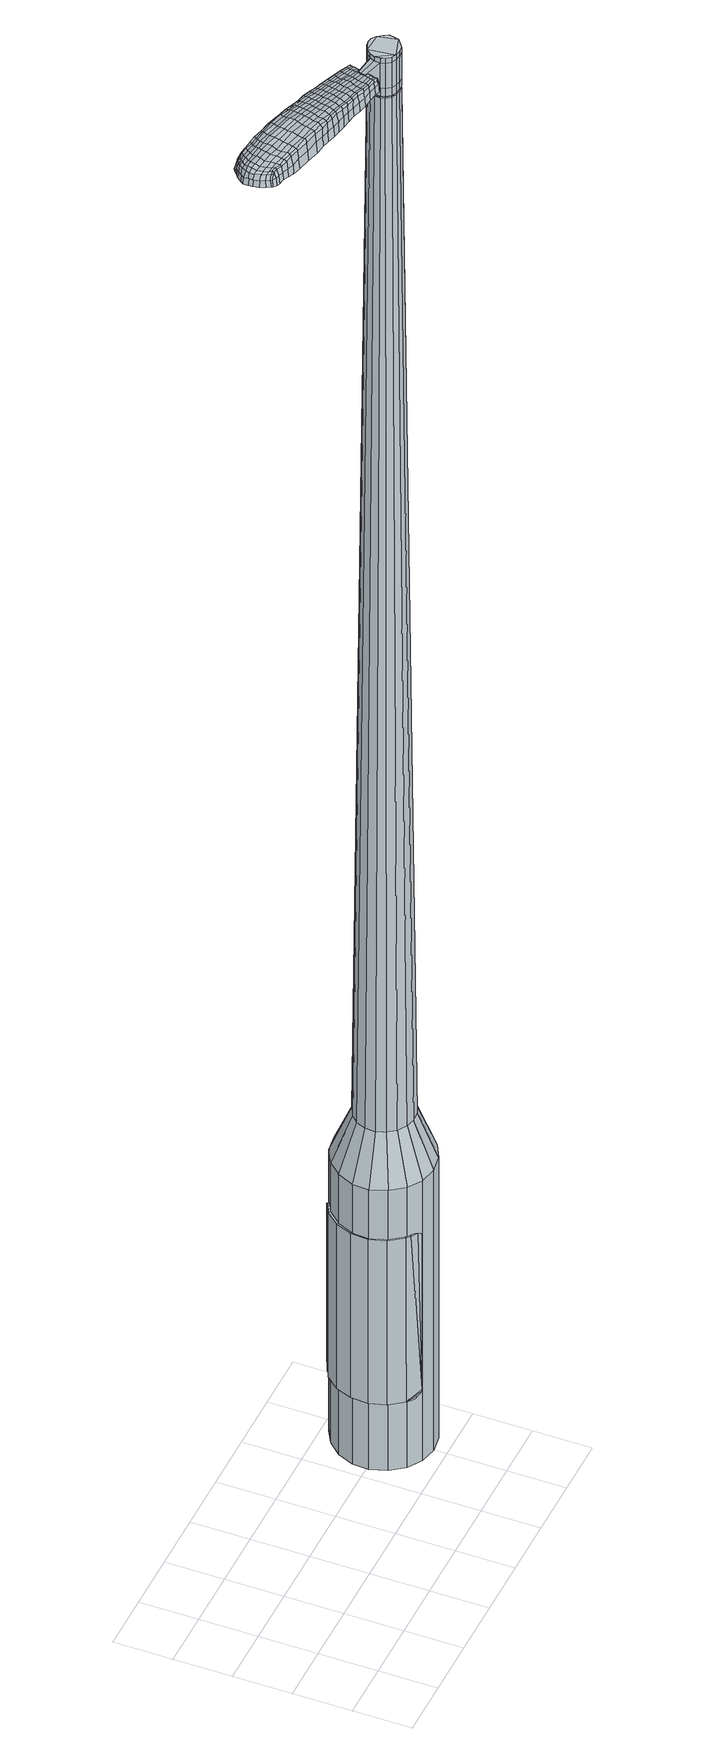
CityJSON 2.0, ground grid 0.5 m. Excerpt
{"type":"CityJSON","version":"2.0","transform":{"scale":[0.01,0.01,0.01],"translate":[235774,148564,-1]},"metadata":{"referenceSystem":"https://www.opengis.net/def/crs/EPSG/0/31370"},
"CityObjects":{
"object1":{"type":"GenericCityObject","attributes":{"cluster":4,"mean_distance_to_centroid":0.217,"new_centroid_x":235776.54,"new_centroid_y":148565.05,"mean_distance_to_camera":10.6,"H1":11.4,"H2":10.86,"Z_final":111.52,"cluster2":-1,"proj_x":235777.53,"proj_y":148560.62,"id_line":62617,"bearing_l":257.37,"distance":4.53,"orientation":"right","G_obj":167.37},"geometry":[{"type":"MultiSurface","lod":"2","boundaries":[[[0,1,2,3]],[[1,4,5,2]],[[4,6,7,5]],[[6,8,9,7]],[[8,10,11,9]],[[10,12,13,11]],[[12,14,15,13]],[[14,16,17,15]],[[16,18,19,17]],[[18,20,21,19]],[[20,22,23,21]],[[22,24,25,23]],[[24,26,27,25]],[[26,28,29,27]],[[28,30,31,29]],[[30,32,33,31]],[[32,34,35,33]],[[34,0,3,35]],[[36,37,38,39]],[[38,40,41,42]],[[41,43,42]],[[42,44,45,46]],[[45,47,46]],[[46,48,49,50]],[[49,51,50]],[[42,46,50,38]],[[50,52,39,38]],[[53,36,39]],[[2,5,7,35]],[[7,9,11,15]],[[11,13,15]],[[15,17,19,23]],[[19,21,23]],[[23,25,27,31]],[[27,29,31]],[[15,23,31,7]],[[31,33,35,7]],[[3,2,35]],[[1,0,54,55]],[[0,34,56,54]],[[34,32,57,56]],[[32,30,58,57]],[[30,28,59,58]],[[28,26,60,59]],[[26,24,61,60]],[[24,22,62,61]],[[22,20,63,62]],[[20,18,64,63]],[[18,16,65,64]],[[16,14,66,65]],[[14,12,67,66]],[[12,10,68,67]],[[10,8,69,68]],[[8,6,70,69]],[[6,4,71,70]],[[4,1,55,71]],[[55,54,72,73]],[[54,56,74,72]],[[56,57,75,74]],[[57,58,76,75]],[[58,59,77,76]],[[59,60,78,77]],[[60,61,79,78]],[[61,62,80,79]],[[62,63,81,80]],[[63,64,82,81]],[[64,65,83,82]],[[65,66,84,83]],[[66,67,85,84]],[[67,68,86,85]],[[68,69,87,86]],[[69,70,88,87]],[[70,71,89,88]],[[71,55,73,89]],[[90,91,92,73]],[[93,94,91,90]],[[95,96,94,93]],[[97,98,96,95]],[[77,99,98,97]],[[78,100,99,77]],[[101,102,100,78]],[[80,103,102,101]],[[104,105,103,80]],[[82,106,105,104]],[[107,108,106,82]],[[84,109,108,107]],[[85,110,109,84]],[[111,112,110,85]],[[113,114,112,111]],[[115,116,114,113]],[[117,118,116,115]],[[73,92,118,117]],[[119,120,121,122]],[[123,119,122,124]],[[125,123,124,126]],[[127,125,126,128]],[[129,127,128,130]],[[131,129,130,132]],[[133,131,132,134]],[[135,133,134,136]],[[137,135,136,138]],[[139,137,138,140]],[[141,139,140,142]],[[143,141,142,144]],[[145,143,144,146]],[[147,145,146,148]],[[149,147,148,150]],[[151,149,150,152]],[[72,90,73]],[[72,74,93,90]],[[74,75,95,93]],[[75,76,97,95]],[[76,77,97]],[[79,101,78]],[[79,80,101]],[[81,104,80]],[[81,82,104]],[[83,107,82]],[[83,84,107]],[[86,111,85]],[[86,87,113,111]],[[87,88,115,113]],[[88,89,117,115]],[[89,73,117]],[[153,92,91]],[[154,118,92]],[[154,155,116,118]],[[155,156,114,116]],[[156,157,112,114]],[[157,110,112]],[[158,108,109]],[[158,106,108]],[[159,105,106]],[[159,103,105]],[[160,102,103]],[[160,100,102]],[[161,98,99]],[[161,162,96,98]],[[162,163,94,96]],[[163,153,91,94]],[[39,52,151,164]],[[92,153,165,152]],[[53,39,164,120]],[[153,163,121,165]],[[36,53,120,119]],[[163,162,122,121]],[[37,36,119,123]],[[162,161,124,122]],[[38,37,123,125]],[[161,99,126,124]],[[40,38,125,127]],[[99,100,128,126]],[[41,40,127,129]],[[100,160,130,128]],[[43,41,129,131]],[[160,103,132,130]],[[42,43,131,133]],[[103,159,134,132]],[[44,42,133,135]],[[159,106,136,134]],[[45,44,135,137]],[[106,158,138,136]],[[47,45,137,139]],[[158,109,140,138]],[[46,47,139,141]],[[109,110,142,140]],[[48,46,141,143]],[[110,157,144,142]],[[49,48,143,145]],[[157,156,146,144]],[[51,49,145,147]],[[156,155,148,146]],[[50,51,147,149]],[[155,154,150,148]],[[52,50,149,151]],[[154,92,152,150]],[[151,152,166,167]],[[152,165,168,166]],[[165,121,169,168]],[[121,120,170,169]],[[120,164,171,170]],[[164,151,167,171]],[[172,173,174,175]],[[176,172,175,177]],[[172,176,178,179]],[[173,172,179,180]],[[181,182,183,184]],[[185,181,184,186]],[[181,185,187,188]],[[182,181,188,189]],[[190,191,192,193]],[[194,190,193,195]],[[190,194,196,197]],[[191,190,197,198]],[[199,200,201,202]],[[203,199,202,204]],[[199,203,205,206]],[[200,199,206,207]],[[208,209,210,211]],[[212,208,211,213]],[[208,212,214,215]],[[209,208,215,216]],[[217,218,219,220]],[[221,217,220,222]],[[217,221,223,224]],[[218,217,224,225]],[[226,227,228,229]],[[218,226,229,219]],[[226,218,225,230]],[[227,226,230,231]],[[232,233,234,235]],[[227,232,235,228]],[[232,227,231,236]],[[233,232,236,237]],[[238,176,177,239]],[[233,238,239,234]],[[238,233,237,240]],[[176,238,240,178]],[[241,242,243,244]],[[245,241,244,246]],[[241,245,247,248]],[[242,241,248,249]],[[250,251,252,253]],[[242,250,253,243]],[[250,242,249,254]],[[251,250,254,255]],[[256,257,258,259]],[[251,256,259,252]],[[256,251,255,260]],[[257,256,260,261]],[[262,263,264,265]],[[257,262,265,258]],[[262,257,261,266]],[[263,262,266,267]],[[268,173,180,269]],[[263,268,269,264]],[[268,263,267,270]],[[173,268,270,174]],[[271,272,273,274]],[[275,271,274,276]],[[271,275,277,278]],[[272,271,278,279]],[[280,281,282,283]],[[272,280,283,273]],[[280,272,279,284]],[[281,280,284,285]],[[286,287,288,289]],[[281,286,289,282]],[[286,281,285,290]],[[287,286,290,291]],[[292,185,186,293]],[[287,292,293,288]],[[292,287,291,294]],[[185,292,294,187]],[[295,296,297,298]],[[299,295,298,300]],[[295,299,301,302]],[[296,295,302,303]],[[304,305,306,307]],[[296,304,307,297]],[[304,296,303,308]],[[305,304,308,309]],[[310,311,312,313]],[[305,310,313,306]],[[310,305,309,314]],[[311,310,314,315]],[[316,317,318,319]],[[311,316,319,312]],[[316,311,315,320]],[[317,316,320,321]],[[322,182,189,323]],[[317,322,323,318]],[[322,317,321,324]],[[182,322,324,183]],[[325,211,210,326]],[[327,325,326,328]],[[325,327,329,330]],[[211,325,330,213]],[[331,327,328,332]],[[333,331,332,334]],[[331,333,335,336]],[[327,331,336,329]],[[337,333,334,338]],[[339,337,338,340]],[[337,339,341,342]],[[333,337,342,335]],[[343,339,340,344]],[[345,343,344,346]],[[343,345,347,348]],[[339,343,348,341]],[[349,345,346,350]],[[200,349,350,201]],[[349,200,207,351]],[[345,349,351,347]],[[352,353,198,197]],[[354,352,197,196]],[[352,354,355,356]],[[353,352,356,357]],[[358,359,357,356]],[[360,358,356,355]],[[358,360,361,362]],[[359,358,362,363]],[[364,365,363,362]],[[366,364,362,361]],[[364,366,367,368]],[[365,364,368,369]],[[370,371,369,368]],[[372,370,368,367]],[[370,372,205,203]],[[371,370,203,204]],[[373,374,375,376]],[[275,373,376,277]],[[373,275,276,377]],[[374,373,377,378]],[[379,194,195,380]],[[374,379,380,375]],[[379,374,378,381]],[[194,379,381,196]],[[382,383,384,385]],[[221,382,385,223]],[[382,221,222,386]],[[383,382,386,387]],[[388,389,390,391]],[[383,388,391,384]],[[388,383,387,392]],[[389,388,392,393]],[[394,191,198,395]],[[389,394,395,390]],[[394,389,393,396]],[[191,394,396,192]],[[397,398,399,400]],[[179,397,400,180]],[[397,179,178,401]],[[398,397,401,402]],[[403,404,405,406]],[[398,403,406,399]],[[403,398,402,407]],[[404,403,407,408]],[[409,202,201,410]],[[404,409,410,405]],[[409,404,408,411]],[[202,409,411,204]],[[412,413,414,415]],[[184,412,415,186]],[[412,184,183,416]],[[413,412,416,417]],[[418,206,205,419]],[[413,418,419,414]],[[418,413,417,420]],[[206,418,420,207]],[[421,422,423,424]],[[299,421,424,301]],[[421,299,300,425]],[[422,421,425,426]],[[427,212,213,428]],[[422,427,428,423]],[[427,422,426,429]],[[212,427,429,214]],[[430,431,432,433]],[[245,430,433,247]],[[430,245,246,434]],[[431,430,434,435]],[[436,437,438,439]],[[431,436,439,432]],[[436,431,435,440]],[[437,436,440,441]],[[442,209,216,443]],[[437,442,443,438]],[[442,437,441,444]],[[209,442,444,210]],[[445,446,435,434]],[[244,445,434,246]],[[445,244,243,447]],[[446,445,447,448]],[[449,450,441,440]],[[446,449,440,435]],[[449,446,448,451]],[[450,449,451,452]],[[453,326,210,444]],[[450,453,444,441]],[[453,450,452,454]],[[326,453,454,328]],[[455,456,457,458]],[[302,455,458,303]],[[455,302,301,424]],[[456,455,424,423]],[[459,330,329,460]],[[456,459,460,457]],[[459,456,423,428]],[[330,459,428,213]],[[461,462,448,447]],[[253,461,447,243]],[[461,253,252,463]],[[462,461,463,464]],[[465,466,452,451]],[[462,465,451,448]],[[465,462,464,467]],[[466,465,467,468]],[[469,332,328,454]],[[466,469,454,452]],[[469,466,468,470]],[[332,469,470,334]],[[471,472,473,474]],[[308,471,474,309]],[[471,308,303,458]],[[472,471,458,457]],[[475,336,335,476]],[[472,475,476,473]],[[475,472,457,460]],[[336,475,460,329]],[[477,478,464,463]],[[259,477,463,252]],[[477,259,258,479]],[[478,477,479,480]],[[481,482,468,467]],[[478,481,467,464]],[[481,478,480,483]],[[482,481,483,484]],[[485,338,334,470]],[[482,485,470,468]],[[485,482,484,486]],[[338,485,486,340]],[[487,488,489,490]],[[314,487,490,315]],[[487,314,309,474]],[[488,487,474,473]],[[491,342,341,492]],[[488,491,492,489]],[[491,488,473,476]],[[342,491,476,335]],[[493,494,480,479]],[[265,493,479,258]],[[493,265,264,495]],[[494,493,495,496]],[[497,498,484,483]],[[494,497,483,480]],[[497,494,496,499]],[[498,497,499,500]],[[501,344,340,486]],[[498,501,486,484]],[[501,498,500,502]],[[344,501,502,346]],[[503,504,505,506]],[[320,503,506,321]],[[503,320,315,490]],[[504,503,490,489]],[[507,348,347,508]],[[504,507,508,505]],[[507,504,489,492]],[[348,507,492,341]],[[509,510,496,495]],[[269,509,495,264]],[[509,269,180,400]],[[510,509,400,399]],[[511,512,500,499]],[[510,511,499,496]],[[511,510,399,406]],[[512,511,406,405]],[[513,350,346,502]],[[512,513,502,500]],[[513,512,405,410]],[[350,513,410,201]],[[514,515,417,416]],[[324,514,416,183]],[[514,324,321,506]],[[515,514,506,505]],[[516,351,207,420]],[[515,516,420,417]],[[516,515,505,508]],[[351,516,508,347]],[[517,518,378,377]],[[274,517,377,276]],[[517,274,273,519]],[[518,517,519,520]],[[521,354,196,381]],[[518,521,381,378]],[[521,518,520,522]],[[354,521,522,355]],[[523,524,525,526]],[[224,523,526,225]],[[523,224,223,385]],[[524,523,385,384]],[[527,528,529,530]],[[524,527,530,525]],[[527,524,384,391]],[[528,527,391,390]],[[531,353,357,532]],[[528,531,532,529]],[[531,528,390,395]],[[353,531,395,198]],[[533,534,520,519]],[[283,533,519,273]],[[533,283,282,535]],[[534,533,535,536]],[[537,360,355,522]],[[534,537,522,520]],[[537,534,536,538]],[[360,537,538,361]],[[539,540,541,542]],[[230,539,542,231]],[[539,230,225,526]],[[540,539,526,525]],[[543,544,545,546]],[[540,543,546,541]],[[543,540,525,530]],[[544,543,530,529]],[[547,359,363,548]],[[544,547,548,545]],[[547,544,529,532]],[[359,547,532,357]],[[549,550,536,535]],[[289,549,535,282]],[[549,289,288,551]],[[550,549,551,552]],[[553,366,361,538]],[[550,553,538,536]],[[553,550,552,554]],[[366,553,554,367]],[[555,556,557,558]],[[236,555,558,237]],[[555,236,231,542]],[[556,555,542,541]],[[559,560,561,562]],[[556,559,562,557]],[[559,556,541,546]],[[560,559,546,545]],[[563,365,369,564]],[[560,563,564,561]],[[563,560,545,548]],[[365,563,548,363]],[[565,566,552,551]],[[293,565,551,288]],[[565,293,186,415]],[[566,565,415,414]],[[567,372,367,554]],[[566,567,554,552]],[[567,566,414,419]],[[372,567,419,205]],[[568,569,402,401]],[[240,568,401,178]],[[568,240,237,558]],[[569,568,558,557]],[[570,571,408,407]],[[569,570,407,402]],[[570,569,557,562]],[[571,570,562,561]],[[572,371,204,411]],[[571,572,411,408]],[[572,571,561,564]],[[371,572,564,369]],[[573,574,575,576]],[[576,575,577,578]],[[579,577,575,580]],[[580,575,574,581]],[[582,583,584,585]],[[585,584,586,587]],[[588,586,584,589]],[[589,584,583,590]],[[591,592,593,594]],[[594,593,595,596]],[[597,595,593,598]],[[598,593,592,599]],[[600,601,602,603]],[[603,602,604,605]],[[606,604,602,607]],[[607,602,601,608]],[[609,610,611,612]],[[612,611,613,614]],[[615,613,611,616]],[[616,611,610,617]],[[618,619,620,621]],[[621,620,622,623]],[[624,622,620,625]],[[625,620,619,626]],[[627,628,629,630]],[[630,629,619,618]],[[626,619,629,631]],[[631,629,628,632]],[[633,634,635,636]],[[636,635,628,627]],[[632,628,635,637]],[[637,635,634,638]],[[578,577,639,640]],[[640,639,634,633]],[[638,634,639,641]],[[641,639,577,579]],[[642,643,644,645]],[[645,644,646,647]],[[648,646,644,649]],[[649,644,643,650]],[[651,652,653,654]],[[654,653,643,642]],[[650,643,653,655]],[[655,653,652,656]],[[657,658,659,660]],[[660,659,652,651]],[[656,652,659,661]],[[661,659,658,662]],[[663,664,665,666]],[[666,665,658,657]],[[662,658,665,667]],[[667,665,664,668]],[[581,574,669,670]],[[670,669,664,663]],[[668,664,669,671]],[[671,669,574,573]],[[672,673,674,675]],[[675,674,676,677]],[[678,676,674,679]],[[679,674,673,680]],[[681,682,683,684]],[[684,683,673,672]],[[680,673,683,685]],[[685,683,682,686]],[[687,688,689,690]],[[690,689,682,681]],[[686,682,689,691]],[[691,689,688,692]],[[587,586,693,694]],[[694,693,688,687]],[[692,688,693,695]],[[695,693,586,588]],[[696,697,698,699]],[[699,698,700,701]],[[702,700,698,703]],[[703,698,697,704]],[[705,706,707,708]],[[708,707,697,696]],[[704,697,707,709]],[[709,707,706,710]],[[711,712,713,714]],[[714,713,706,705]],[[710,706,713,715]],[[715,713,712,716]],[[717,718,719,720]],[[720,719,712,711]],[[716,712,719,721]],[[721,719,718,722]],[[590,583,723,724]],[[724,723,718,717]],[[722,718,723,725]],[[725,723,583,582]],[[609,612,726,727]],[[727,726,728,729]],[[730,728,726,170]],[[170,726,612,614]],[[729,728,731,732]],[[732,731,733,734]],[[735,733,731,736]],[[736,731,728,730]],[[734,733,737,738]],[[738,737,739,740]],[[741,739,737,742]],[[742,737,733,735]],[[740,739,743,744]],[[744,743,745,746]],[[747,745,743,748]],[[748,743,739,741]],[[746,745,749,750]],[[750,749,601,600]],[[608,601,749,751]],[[751,749,745,747]],[[599,752,753,598]],[[598,753,754,597]],[[755,754,753,756]],[[756,753,752,757]],[[757,758,759,756]],[[756,759,760,755]],[[761,760,759,762]],[[762,759,758,763]],[[763,764,765,762]],[[762,765,766,761]],[[767,766,765,768]],[[768,765,764,769]],[[769,770,771,768]],[[768,771,772,767]],[[606,772,771,604]],[[604,771,770,605]],[[773,774,775,776]],[[776,775,676,678]],[[677,676,775,777]],[[777,775,774,778]],[[596,595,779,780]],[[780,779,774,773]],[[778,774,779,781]],[[781,779,595,597]],[[782,783,784,785]],[[785,784,622,624]],[[623,622,784,786]],[[786,784,783,787]],[[788,789,790,791]],[[791,790,783,782]],[[787,783,790,792]],[[792,790,789,793]],[[599,592,794,795]],[[795,794,789,788]],[[793,789,794,796]],[[796,794,592,591]],[[797,798,799,800]],[[800,799,580,581]],[[579,580,799,801]],[[801,799,798,802]],[[803,804,805,806]],[[806,805,798,797]],[[802,798,805,807]],[[807,805,804,808]],[[600,603,809,810]],[[810,809,804,803]],[[808,804,809,811]],[[811,809,603,605]],[[812,813,814,815]],[[815,814,585,587]],[[582,585,814,816]],[[816,814,813,817]],[[606,607,818,819]],[[819,818,813,812]],[[817,813,818,820]],[[820,818,607,608]],[[821,822,823,824]],[[824,823,700,702]],[[701,700,823,825]],[[825,823,822,826]],[[614,613,827,828]],[[828,827,822,821]],[[826,822,827,829]],[[829,827,613,615]],[[830,831,832]],[[832,831,646,648]],[[647,646,831,833]],[[833,831,830,834]],[[835,836,837,838]],[[838,837,830,832]],[[834,830,837,839]],[[839,837,836,840]],[[617,610,841,842]],[[842,841,836,835]],[[840,836,841,843]],[[843,841,610,609]],[[834,844,845,833]],[[833,845,645,647]],[[642,645,845,846]],[[846,845,844,847]],[[840,848,849,839]],[[839,849,844,834]],[[847,844,849,850]],[[850,849,848,851]],[[609,727,852,843]],[[843,852,848,840]],[[851,848,852,853]],[[853,852,727,729]],[[854,855,856,857]],[[857,856,703,704]],[[702,703,856,824]],[[824,856,855,821]],[[730,170,858,859]],[[859,858,855,854]],[[821,855,858,828]],[[828,858,170,614]],[[847,860,861,846]],[[846,861,654,642]],[[651,654,861,862]],[[862,861,860,863]],[[851,864,865,850]],[[850,865,860,847]],[[863,860,865,866]],[[866,865,864,867]],[[729,732,868,853]],[[853,868,864,851]],[[867,864,868,869]],[[869,868,732,734]],[[870,871,872,873]],[[873,872,709,710]],[[704,709,872,857]],[[857,872,871,854]],[[735,736,874,875]],[[875,874,871,870]],[[854,871,874,859]],[[859,874,736,730]],[[863,876,877,862]],[[862,877,660,651]],[[657,660,877,878]],[[878,877,876,879]],[[867,880,881,866]],[[866,881,876,863]],[[879,876,881,882]],[[882,881,880,883]],[[734,738,884,869]],[[869,884,880,867]],[[883,880,884,885]],[[885,884,738,740]],[[886,887,888,889]],[[889,888,715,716]],[[710,715,888,873]],[[873,888,887,870]],[[741,742,890,891]],[[891,890,887,886]],[[870,887,890,875]],[[875,890,742,735]],[[879,892,893,878]],[[878,893,666,657]],[[663,666,893,894]],[[894,893,892,895]],[[883,896,897,882]],[[882,897,892,879]],[[895,892,897,898]],[[898,897,896,899]],[[740,744,900,885]],[[885,900,896,883]],[[899,896,900,901]],[[901,900,744,746]],[[902,903,904,905]],[[905,904,721,722]],[[716,721,904,889]],[[889,904,903,886]],[[747,748,906,907]],[[907,906,903,902]],[[886,903,906,891]],[[891,906,748,741]],[[895,908,909,894]],[[894,909,670,663]],[[581,670,909,800]],[[800,909,908,797]],[[899,910,911,898]],[[898,911,908,895]],[[797,908,911,806]],[[806,911,910,803]],[[746,750,912,901]],[[901,912,910,899]],[[803,910,912,810]],[[810,912,750,600]],[[817,913,914,816]],[[816,914,725,582]],[[722,725,914,905]],[[905,914,913,902]],[[608,751,915,820]],[[820,915,913,817]],[[902,913,915,907]],[[907,915,751,747]],[[778,916,917,777]],[[777,917,675,677]],[[672,675,917,918]],[[918,917,916,919]],[[597,754,920,781]],[[781,920,916,778]],[[919,916,920,921]],[[921,920,754,755]],[[922,923,924,925]],[[925,924,625,626]],[[624,625,924,785]],[[785,924,923,782]],[[926,927,928,929]],[[929,928,923,922]],[[782,923,928,791]],[[791,928,927,788]],[[757,752,930,931]],[[931,930,927,926]],[[788,927,930,795]],[[795,930,752,599]],[[919,932,933,918]],[[918,933,684,672]],[[681,684,933,934]],[[934,933,932,935]],[[755,760,936,921]],[[921,936,932,919]],[[935,932,936,937]],[[937,936,760,761]],[[938,939,940,941]],[[941,940,631,632]],[[626,631,940,925]],[[925,940,939,922]],[[942,943,944,945]],[[945,944,939,938]],[[922,939,944,929]],[[929,944,943,926]],[[763,758,946,947]],[[947,946,943,942]],[[926,943,946,931]],[[931,946,758,757]],[[935,948,949,934]],[[934,949,690,681]],[[687,690,949,950]],[[950,949,948,951]],[[761,766,952,937]],[[937,952,948,935]],[[951,948,952,953]],[[953,952,766,767]],[[954,955,956,957]],[[957,956,637,638]],[[632,637,956,941]],[[941,956,955,938]],[[958,959,960,961]],[[961,960,955,954]],[[938,955,960,945]],[[945,960,959,942]],[[769,764,962,963]],[[963,962,959,958]],[[942,959,962,947]],[[947,962,764,763]],[[951,964,965,950]],[[950,965,694,687]],[[587,694,965,815]],[[815,965,964,812]],[[767,772,966,953]],[[953,966,964,951]],[[812,964,966,819]],[[819,966,772,606]],[[802,967,968,801]],[[801,968,641,579]],[[638,641,968,957]],[[957,968,967,954]],[[808,969,970,807]],[[807,970,967,802]],[[954,967,970,961]],[[961,970,969,958]],[[605,770,971,811]],[[811,971,969,808]],[[958,969,971,963]],[[963,971,770,769]],[[573,576,175,174]],[[576,578,177,175]],[[588,589,188,187]],[[589,590,189,188]],[[591,594,193,192]],[[594,596,195,193]],[[615,616,215,214]],[[616,617,216,215]],[[618,621,220,219]],[[621,623,222,220]],[[627,630,229,228]],[[630,618,219,229]],[[633,636,235,234]],[[636,627,228,235]],[[578,640,239,177]],[[640,633,234,239]],[[648,649,248,247]],[[649,650,249,248]],[[650,655,254,249]],[[655,656,255,254]],[[656,661,260,255]],[[661,662,261,260]],[[662,667,266,261]],[[667,668,267,266]],[[668,671,270,267]],[[671,573,174,270]],[[678,679,278,277]],[[679,680,279,278]],[[680,685,284,279]],[[685,686,285,284]],[[686,691,290,285]],[[691,692,291,290]],[[692,695,294,291]],[[695,588,187,294]],[[696,699,298,297]],[[699,701,300,298]],[[705,708,307,306]],[[708,696,297,307]],[[711,714,313,312]],[[714,705,306,313]],[[717,720,319,318]],[[720,711,312,319]],[[590,724,323,189]],[[724,717,318,323]],[[773,776,376,375]],[[776,678,277,376]],[[596,780,380,195]],[[780,773,375,380]],[[623,786,386,222]],[[786,787,387,386]],[[787,792,392,387]],[[792,793,393,392]],[[793,796,396,393]],[[796,591,192,396]],[[701,825,425,300]],[[825,826,426,425]],[[826,829,429,426]],[[829,615,214,429]],[[832,433,432]],[[832,648,247,433]],[[835,838,439,438]],[[838,832,432,439]],[[617,842,443,216]],[[842,835,438,443]],[[972,973,974,975]],[[976,977,975,974]],[[978,979,980,981]],[[982,983,984,985]],[[973,986,987,974]],[[988,976,974,987]],[[989,978,981,990]],[[991,992,983,982]],[[986,993,994,987]],[[994,995,988,987]],[[996,989,990,997]],[[998,992,991,999]],[[993,1000,1001,994]],[[1001,1002,995,994]],[[1003,996,997,1004]],[[1005,998,999,1006]],[[1007,1008,1009,1010]],[[1011,1012,1008,1007]],[[1011,1013,1014,1012]],[[1013,1015,1016,1014]],[[1017,1018,1019,1020]],[[1021,1022,1018,1017]],[[1023,1024,1022,1021]],[[1025,1026,1024,1023]],[[1020,1009,1008,1017]],[[1017,1008,1012,1021]],[[1012,1014,1023,1021]],[[1014,1016,1025,1023]],[[981,980,977,976]],[[990,981,976,988]],[[995,997,990,988]],[[1002,1004,997,995]],[[982,985,979,978]],[[991,982,978,989]],[[999,991,989,996]],[[1006,999,996,1003]],[[983,1007,1010,984]],[[992,1011,1007,983]],[[1013,1011,992,998]],[[1015,1013,998,1005]],[[1027,1028,1029,1030]],[[1029,1031,1032,1033]],[[1029,1033,1034,1035]],[[1029,1035,1030]],[[1036,1027,1030,1037]],[[1038,1037,1030,1039]],[[1040,1039,1030]],[[1041,1029,1028,1042]],[[1043,1041,1042,1044]],[[1045,1043,1044,1046]],[[1047,1045,1046,1048]],[[1049,1047,1048,1050]],[[1050,1051,1052,1053]],[[1050,1053,1054,1055]],[[1050,1055,1056,1057]],[[1056,1058,1059,1060]],[[1056,1060,1061,1062]],[[1056,1062,1057]],[[1050,1057,1049]],[[1063,1064,1028,1027]],[[1065,1066,1031,1029]],[[1067,1068,1040,1030]],[[1064,1069,1042,1028]],[[1070,1065,1029,1041]],[[1069,1071,1044,1042]],[[1072,1070,1041,1043]],[[1071,1073,1046,1044]],[[1074,1072,1043,1045]],[[1073,1075,1048,1046]],[[1076,1074,1045,1047]],[[1075,1077,1050,1048]],[[1078,1076,1047,1049]],[[1077,1079,1051,1050]],[[1080,1081,1058,1056]],[[1082,1078,1049,1057]],[[1052,1051,1079,1083]],[[1053,1052,1083,1084]],[[1054,1053,1084,1085]],[[1055,1054,1085,1086]],[[1056,1055,1086,1080]],[[1087,1063,1027,1036]],[[1088,1087,1036,1037]],[[1089,1088,1037,1038]],[[1090,1089,1038,1039]],[[1068,1090,1039,1040]],[[1032,1031,1066,1091]],[[1059,1058,1081,1092]],[[1033,1032,1091,1093]],[[1034,1033,1093,1094]],[[1035,1034,1094,1095]],[[1030,1035,1095,1067]],[[1060,1059,1092,1096]],[[1061,1060,1096,1097]],[[1062,1061,1097,1098]],[[1057,1062,1098,1082]]]}]}
},
"vertices":[
[211,112,384],[217,126,384],[217,126,96],[211,112,96],[227,137,384],[227,137,96],[240,144,384],[240,144,96],[254,146,384],[254,146,96],[269,142,384],[269,142,96],[281,134,384],[281,134,96],[290,123,384],[290,123,96],[294,109,384],[294,109,96],[294,94,384],[294,94,96],[288,80,384],[288,80,96],[278,70,384],[278,70,96],[265,63,384],[265,63,96],[250,61,384],[250,61,96],[236,64,384],[236,64,96],[224,72,384],[224,72,96],[215,84,384],[215,84,96],[210,98,384],[210,98,96],[240,97,1524],[243,93,1524],[247,91,1524],[239,106,1524],[252,90,1524],[256,90,1524],[264,96,1524],[260,93,1524],[265,100,1524],[266,105,1524],[261,113,1524],[264,109,1524],[257,116,1524],[253,117,1524],[244,114,1524],[248,116,1524],[241,110,1524],[239,101,1524],[228,109,429],[231,117,429],[227,100,429],[230,92,429],[235,85,429],[243,80,429],[251,78,429],[260,79,429],[268,83,429],[274,90,429],[277,98,429],[277,106,429],[275,115,429],[269,122,429],[262,126,429],[253,128,429],[245,127,429],[237,123,429],[239,106,1483],[241,110,1483],[239,101,1483],[240,97,1483],[243,93,1483],[247,91,1483],[252,90,1483],[256,90,1483],[260,93,1483],[264,96,1483],[265,100,1483],[266,105,1483],[264,109,1483],[261,113,1483],[257,116,1483],[253,117,1483],[248,116,1483],[244,114,1483],[240,106,1483],[240,106,1485],[241,110,1485],[240,102,1483],[240,102,1485],[241,97,1483],[241,97,1485],[244,94,1483],[244,94,1485],[247,91,1485],[252,90,1485],[256,91,1483],[256,91,1485],[260,93,1485],[263,96,1483],[263,96,1485],[265,100,1485],[265,105,1483],[265,105,1485],[264,109,1485],[261,113,1485],[257,115,1483],[257,115,1485],[253,116,1483],[253,116,1485],[248,115,1483],[248,115,1485],[244,113,1483],[244,113,1485],[240,97,1519],[239,101,1519],[239,101,1493],[240,97,1493],[243,93,1519],[243,93,1493],[247,91,1519],[247,91,1493],[252,90,1519],[252,90,1493],[256,90,1519],[256,90,1493],[260,93,1519],[260,93,1493],[264,96,1519],[264,96,1493],[265,100,1519],[265,100,1493],[266,105,1519],[266,105,1493],[264,109,1519],[264,109,1493],[261,113,1519],[261,113,1493],[257,116,1519],[257,116,1493],[253,117,1519],[253,117,1493],[248,116,1519],[248,116,1493],[244,114,1519],[244,114,1493],[241,110,1519],[241,110,1493],[239,106,1485],[244,114,1485],[248,116,1485],[253,117,1485],[257,116,1485],[266,105,1485],[264,96,1485],[256,90,1485],[243,93,1485],[240,97,1485],[239,101,1485],[239,106,1519],[239,106,1493],[222,113,1513],[222,113,1518],[221,110,1513],[220,107,1513],[220,107,1518],[221,110,1518],[153,146,1519],[160,144,1518],[159,145,1509],[152,147,1510],[145,148,1519],[144,149,1510],[145,146,1526],[154,144,1525],[160,142,1525],[144,108,1519],[151,107,1518],[153,108,1525],[146,109,1525],[136,110,1519],[137,111,1526],[134,108,1510],[143,107,1510],[150,106,1509],[77,141,1519],[77,145,1519],[76,145,1513],[76,141,1513],[77,137,1519],[76,137,1513],[78,137,1524],[78,141,1524],[79,144,1524],[149,125,1530],[156,123,1529],[157,127,1529],[150,128,1530],[140,127,1531],[141,130,1531],[139,123,1530],[148,121,1530],[155,120,1529],[228,108,1512],[228,110,1512],[227,110,1517],[226,108,1517],[227,105,1512],[226,105,1517],[226,105,1506],[227,108,1506],[227,110,1506],[95,157,1519],[98,157,1519],[98,158,1512],[94,159,1512],[92,157,1518],[92,159,1512],[93,156,1522],[95,156,1523],[98,156,1524],[103,156,1519],[109,156,1519],[108,157,1512],[102,158,1512],[103,155,1524],[109,154,1525],[114,155,1519],[122,153,1519],[121,155,1511],[114,156,1511],[115,153,1526],[122,151,1526],[133,150,1519],[132,152,1510],[134,149,1526],[224,125,1513],[217,127,1513],[217,126,1518],[224,124,1517],[229,123,1512],[228,123,1516],[229,125,1506],[223,127,1507],[216,129,1507],[209,130,1514],[202,132,1515],[203,130,1520],[210,128,1519],[209,131,1507],[202,133,1507],[195,134,1515],[188,136,1516],[188,134,1522],[196,132,1521],[194,135,1508],[187,137,1508],[181,138,1517],[174,140,1517],[174,138,1524],[181,136,1523],[180,139,1508],[173,142,1509],[167,142,1518],[167,140,1524],[166,144,1509],[86,122,1519],[89,121,1519],[90,123,1524],[87,124,1523],[84,124,1518],[85,124,1522],[83,123,1512],[85,121,1512],[88,120,1512],[94,120,1519],[99,118,1519],[100,119,1525],[95,121,1524],[93,119,1512],[98,117,1512],[105,116,1519],[113,115,1519],[114,116,1526],[106,118,1526],[104,115,1511],[111,113,1511],[124,112,1519],[125,113,1526],[123,111,1510],[217,96,1513],[210,97,1513],[209,96,1507],[216,95,1507],[223,95,1512],[222,94,1506],[222,96,1516],[218,97,1517],[211,98,1518],[202,98,1514],[195,99,1515],[194,98,1507],[201,97,1507],[203,99,1519],[196,101,1520],[187,101,1515],[180,102,1516],[179,101,1508],[186,100,1508],[189,102,1521],[181,103,1522],[173,103,1517],[166,104,1517],[164,103,1509],[171,102,1508],[174,104,1523],[167,106,1524],[158,105,1518],[157,104,1509],[160,107,1524],[221,109,1519],[222,112,1519],[214,111,1520],[215,113,1520],[213,108,1520],[221,106,1519],[207,112,1522],[207,115,1522],[199,114,1523],[200,117,1523],[199,111,1523],[206,109,1521],[192,115,1524],[193,118,1524],[185,117,1525],[186,120,1525],[184,114,1525],[191,112,1524],[178,119,1526],[178,122,1526],[170,120,1527],[171,123,1527],[170,117,1527],[177,115,1526],[163,122,1528],[164,125,1528],[162,118,1528],[81,140,1527],[82,144,1527],[81,136,1526],[85,135,1527],[85,139,1528],[86,143,1528],[92,138,1529],[93,141,1529],[91,134,1528],[98,132,1530],[99,136,1530],[100,140,1530],[106,134,1531],[107,138,1531],[105,130,1530],[114,128,1531],[115,132,1531],[116,136,1531],[127,130,1531],[128,133,1531],[127,126,1531],[82,125,1518],[80,128,1519],[79,127,1513],[81,124,1513],[84,125,1523],[82,128,1523],[78,132,1519],[77,132,1513],[80,132,1524],[90,157,1518],[88,155,1518],[89,155,1523],[91,156,1523],[89,158,1513],[87,157,1513],[84,154,1519],[81,151,1519],[83,151,1524],[86,153,1523],[84,154,1513],[81,152,1513],[79,148,1519],[81,148,1524],[78,148,1513],[153,142,1528],[153,140,1528],[160,139,1528],[160,140,1527],[145,144,1528],[144,143,1529],[152,138,1529],[151,135,1530],[158,133,1529],[159,136,1528],[143,140,1529],[142,137,1530],[150,131,1530],[157,130,1529],[141,134,1531],[146,111,1528],[147,113,1529],[138,115,1529],[138,112,1528],[153,109,1527],[154,112,1528],[147,117,1529],[138,119,1530],[154,116,1528],[225,96,1512],[225,98,1512],[224,99,1517],[224,97,1517],[224,95,1506],[224,97,1506],[226,101,1512],[225,102,1517],[225,101,1506],[231,122,1512],[231,120,1512],[230,121,1506],[230,123,1506],[230,122,1517],[229,120,1517],[230,118,1512],[229,115,1512],[229,116,1506],[229,119,1506],[229,118,1517],[228,115,1517],[229,113,1512],[228,113,1506],[228,113,1517],[224,123,1519],[224,121,1519],[217,125,1520],[217,123,1520],[223,119,1519],[223,117,1519],[216,121,1520],[216,118,1520],[222,114,1519],[215,116,1520],[219,98,1519],[219,100,1519],[212,101,1520],[211,99,1520],[220,103,1519],[212,104,1520],[210,127,1521],[210,125,1521],[203,129,1522],[202,127,1522],[209,123,1521],[208,120,1521],[202,125,1522],[201,122,1523],[208,118,1522],[201,119,1523],[204,100,1521],[204,102,1521],[197,104,1522],[197,102,1522],[205,106,1521],[198,107,1522],[196,131,1523],[195,129,1523],[188,133,1524],[188,131,1524],[195,127,1523],[194,124,1524],[187,128,1525],[187,126,1525],[193,121,1524],[186,123,1525],[189,103,1523],[190,105,1523],[182,106,1524],[182,104,1524],[191,109,1524],[183,110,1525],[181,135,1525],[181,133,1525],[174,137,1526],[174,135,1526],[180,130,1526],[180,127,1526],[173,132,1527],[172,129,1527],[179,124,1526],[172,126,1527],[175,106,1525],[175,108,1525],[168,109,1526],[167,107,1526],[176,111,1526],[169,113,1527],[167,138,1527],[167,137,1527],[166,134,1527],[165,131,1528],[165,128,1528],[160,108,1527],[161,110,1527],[162,114,1528],[86,125,1525],[84,127,1525],[89,124,1526],[88,126,1526],[82,131,1526],[86,130,1527],[93,155,1525],[91,154,1525],[95,154,1526],[97,155,1525],[88,152,1525],[86,150,1526],[90,149,1527],[92,152,1526],[83,147,1526],[88,146,1527],[94,122,1526],[93,125,1527],[100,121,1527],[99,123,1528],[92,129,1528],[99,127,1529],[102,154,1526],[100,153,1527],[106,151,1528],[108,153,1527],[98,151,1527],[96,148,1528],[102,146,1529],[104,149,1528],[94,145,1528],[101,143,1530],[106,119,1528],[106,121,1529],[114,117,1528],[114,120,1529],[105,126,1529],[114,124,1530],[114,152,1528],[113,150,1528],[121,148,1529],[122,150,1528],[111,148,1529],[109,145,1530],[118,143,1530],[119,146,1530],[108,142,1530],[117,140,1531],[126,115,1529],[126,117,1529],[126,121,1530],[133,147,1528],[133,146,1529],[131,143,1530],[130,140,1530],[129,137,1531],[158,144,1509],[159,142,1518],[152,144,1518],[151,145,1509],[144,146,1519],[143,148,1510],[145,144,1525],[153,142,1525],[160,140,1525],[153,110,1525],[152,109,1518],[145,110,1518],[146,111,1525],[136,112,1519],[137,113,1525],[135,110,1510],[143,109,1509],[150,107,1509],[79,144,1513],[80,144,1519],[79,141,1519],[78,141,1513],[79,137,1519],[78,137,1513],[80,137,1524],[80,141,1524],[81,144,1524],[156,127,1528],[156,124,1528],[148,125,1529],[149,128,1529],[140,127,1529],[140,130,1529],[139,124,1529],[148,122,1529],[155,120,1528],[225,111,1516],[226,111,1512],[225,108,1512],[225,108,1516],[225,105,1512],[224,106,1516],[224,105,1506],[225,108,1506],[225,111,1506],[97,156,1512],[98,155,1519],[95,155,1518],[94,157,1512],[93,155,1518],[92,157,1512],[93,154,1522],[95,154,1523],[98,154,1523],[107,155,1512],[108,154,1519],[103,154,1519],[102,156,1512],[103,153,1524],[109,152,1525],[121,153,1511],[122,151,1519],[114,153,1519],[113,154,1511],[114,151,1525],[122,149,1526],[133,148,1519],[132,150,1510],[133,147,1526],[216,124,1518],[216,126,1513],[223,123,1513],[224,122,1517],[228,122,1512],[227,121,1515],[227,123,1506],[223,125,1506],[215,127,1507],[202,128,1520],[202,130,1514],[209,128,1514],[209,126,1519],[208,129,1507],[201,131,1507],[188,132,1522],[187,134,1516],[194,132,1515],[195,130,1521],[194,133,1508],[186,136,1508],[174,136,1523],[173,138,1517],[180,136,1516],[181,134,1522],[179,138,1508],[172,140,1508],[166,140,1517],[167,138,1524],[165,142,1509],[91,124,1523],[90,123,1519],[87,124,1518],[88,125,1523],[85,125,1518],[86,126,1522],[84,124,1512],[86,123,1512],[89,122,1512],[101,121,1525],[100,120,1519],[95,122,1519],[95,123,1524],[93,121,1512],[99,119,1512],[115,118,1526],[113,116,1519],[106,118,1519],[107,120,1525],[104,117,1511],[112,115,1511],[125,114,1519],[126,115,1526],[123,113,1510],[209,98,1507],[210,99,1513],[217,98,1513],[216,97,1506],[222,97,1512],[221,96,1506],[222,98,1515],[218,99,1517],[211,100,1518],[194,100,1507],[195,101,1514],[203,100,1514],[201,99,1507],[203,101,1519],[196,102,1520],[179,103,1508],[180,104,1516],[188,103,1515],[186,101,1508],[189,104,1521],[181,105,1522],[164,105,1508],[166,106,1517],[173,105,1516],[172,104,1508],[174,106,1522],[167,107,1523],[159,107,1517],[157,106,1509],[160,109,1524],[220,109,1518],[221,112,1518],[213,111,1519],[214,113,1519],[213,108,1519],[206,112,1520],[207,115,1520],[199,114,1521],[199,117,1521],[198,111,1521],[205,110,1520],[192,116,1523],[192,118,1523],[184,117,1524],[185,120,1524],[184,114,1524],[191,113,1523],[177,119,1525],[178,122,1525],[170,120,1526],[171,123,1526],[169,117,1526],[176,116,1525],[163,122,1527],[163,125,1527],[162,119,1527],[83,143,1526],[82,140,1526],[82,136,1525],[86,135,1526],[86,139,1526],[87,142,1526],[93,141,1528],[92,138,1528],[92,134,1527],[99,132,1528],[99,136,1529],[100,139,1529],[107,138,1530],[106,135,1530],[106,131,1529],[114,129,1530],[115,133,1530],[116,136,1530],[128,133,1530],[127,130,1530],[127,126,1530],[81,128,1513],[82,128,1518],[84,126,1518],[83,125,1512],[85,127,1523],[84,129,1523],[80,133,1519],[79,132,1513],[82,133,1523],[90,153,1523],[89,154,1518],[91,155,1518],[92,154,1523],[90,156,1512],[88,155,1512],[84,149,1523],[83,150,1519],[86,152,1519],[87,151,1523],[85,153,1513],[82,150,1513],[81,147,1519],[82,147,1524],[80,147,1513],[159,138,1527],[152,140,1527],[153,141,1527],[160,139,1526],[145,143,1527],[144,142,1528],[158,133,1528],[151,134,1528],[152,137,1528],[159,136,1527],[143,139,1528],[142,136,1529],[150,131,1529],[157,130,1528],[141,133,1529],[138,115,1528],[146,114,1527],[146,112,1527],[138,114,1527],[153,111,1526],[153,112,1527],[147,118,1528],[138,119,1528],[154,116,1527],[222,99,1516],[223,98,1512],[223,97,1512],[222,98,1516],[222,97,1506],[222,98,1506],[224,102,1512],[223,102,1516],[223,101,1506],[228,121,1512],[229,121,1512],[228,122,1506],[228,121,1516],[227,120,1516],[226,117,1506],[227,116,1512],[228,118,1512],[227,119,1506],[227,118,1516],[226,116,1516],[227,113,1512],[226,114,1506],[226,113,1516],[223,121,1518],[223,122,1518],[216,124,1519],[216,123,1519],[222,117,1518],[223,119,1518],[216,121,1519],[215,118,1519],[221,114,1518],[215,116,1519],[211,101,1519],[218,100,1518],[218,99,1518],[211,100,1519],[219,103,1518],[212,105,1519],[209,125,1520],[209,126,1520],[202,128,1521],[202,127,1521],[208,120,1520],[208,123,1520],[201,125,1521],[201,122,1521],[207,118,1520],[200,119,1521],[197,104,1521],[204,103,1520],[204,102,1520],[196,103,1521],[205,106,1520],[197,107,1521],[195,129,1522],[195,130,1522],[188,132,1523],[187,131,1523],[193,124,1522],[194,126,1522],[187,128,1523],[186,125,1524],[193,121,1523],[186,123,1524],[182,107,1523],[189,106,1522],[189,104,1522],[182,106,1523],[190,109,1522],[183,110,1523],[180,133,1524],[181,133,1524],[174,135,1525],[173,134,1525],[179,127,1525],[180,130,1524],[173,132,1525],[172,129,1526],[178,124,1525],[171,126,1526],[168,110,1525],[175,108,1524],[174,107,1524],[167,108,1525],[176,112,1524],[168,113,1525],[166,136,1526],[167,137,1526],[165,131,1527],[166,134,1526],[164,128,1527],[160,111,1526],[160,110,1526],[161,115,1526],[86,128,1524],[87,126,1524],[90,125,1525],[89,127,1525],[84,132,1525],[87,131,1525],[95,152,1525],[92,153,1524],[94,153,1524],[97,153,1525],[90,148,1526],[87,149,1525],[89,151,1524],[93,151,1525],[85,146,1525],[88,146,1526],[94,125,1526],[95,124,1526],[101,122,1526],[100,124,1527],[93,129,1526],[99,128,1527],[107,150,1527],[101,152,1526],[102,152,1526],[108,151,1526],[103,146,1528],[96,147,1527],[98,150,1526],[105,148,1527],[94,144,1527],[101,143,1528],[106,122,1527],[107,120,1527],[115,119,1527],[114,120,1528],[106,126,1528],[114,124,1529],[121,148,1528],[113,149,1527],[114,150,1527],[122,149,1527],[118,142,1529],[110,144,1529],[111,147,1528],[119,145,1528],[108,141,1529],[117,139,1530],[126,118,1528],[126,116,1528],[126,122,1529],[132,145,1528],[133,146,1528],[130,139,1529],[131,142,1529],[129,136,1530],[228,123,1508],[226,116,1508],[195,125,1509],[197,132,1509],[174,130,1510],[176,138,1510],[136,139,1512],[138,148,1512],[155,144,1511],[153,135,1511],[118,143,1513],[105,146,1514],[107,154,1514],[120,152,1513],[225,110,1508],[193,117,1509],[172,122,1510],[134,130,1512],[151,126,1511],[116,134,1513],[103,137,1514],[223,103,1508],[191,109,1509],[170,113,1510],[131,121,1512],[149,117,1511],[101,128,1514],[114,125,1513],[222,96,1508],[190,101,1509],[168,105,1510],[129,112,1512],[147,108,1511],[99,120,1514],[112,116,1513],[92,148,1514],[87,148,1514],[88,155,1514],[93,156,1514],[90,140,1514],[85,141,1514],[88,132,1514],[84,134,1514],[86,124,1514],[82,127,1514],[81,146,1515],[78,144,1515],[78,145,1515],[82,151,1515],[80,142,1515],[77,143,1515],[80,138,1515],[77,142,1515],[79,134,1515],[77,141,1515],[225,69,334],[222,72,334],[222,72,165],[234,64,171],[225,69,165],[228,67,165],[231,66,166],[233,65,167],[234,64,169],[228,67,334],[231,66,333],[233,65,332],[234,64,331],[234,64,328],[213,84,165],[213,84,334],[209,98,165],[209,98,334],[210,113,165],[210,113,334],[215,127,165],[215,127,334],[225,138,165],[225,138,334],[229,140,334],[232,142,334],[235,143,333],[237,144,332],[238,145,331],[238,145,328],[229,140,165],[238,145,171],[238,145,169],[237,144,167],[235,143,166],[232,142,165],[227,72,334],[224,74,334],[224,74,165],[227,72,165],[235,66,171],[235,66,328],[216,85,334],[216,85,165],[212,98,334],[212,98,165],[212,112,334],[212,112,165],[218,125,334],[218,125,165],[227,136,334],[227,136,165],[230,137,334],[239,142,328],[239,142,171],[230,137,165],[234,139,334],[236,141,333],[238,142,332],[239,142,331],[230,70,334],[232,68,333],[234,67,332],[235,67,331],[230,70,165],[239,142,169],[232,68,166],[234,67,167],[235,67,169],[238,142,167],[236,141,166],[234,139,165]
]}
